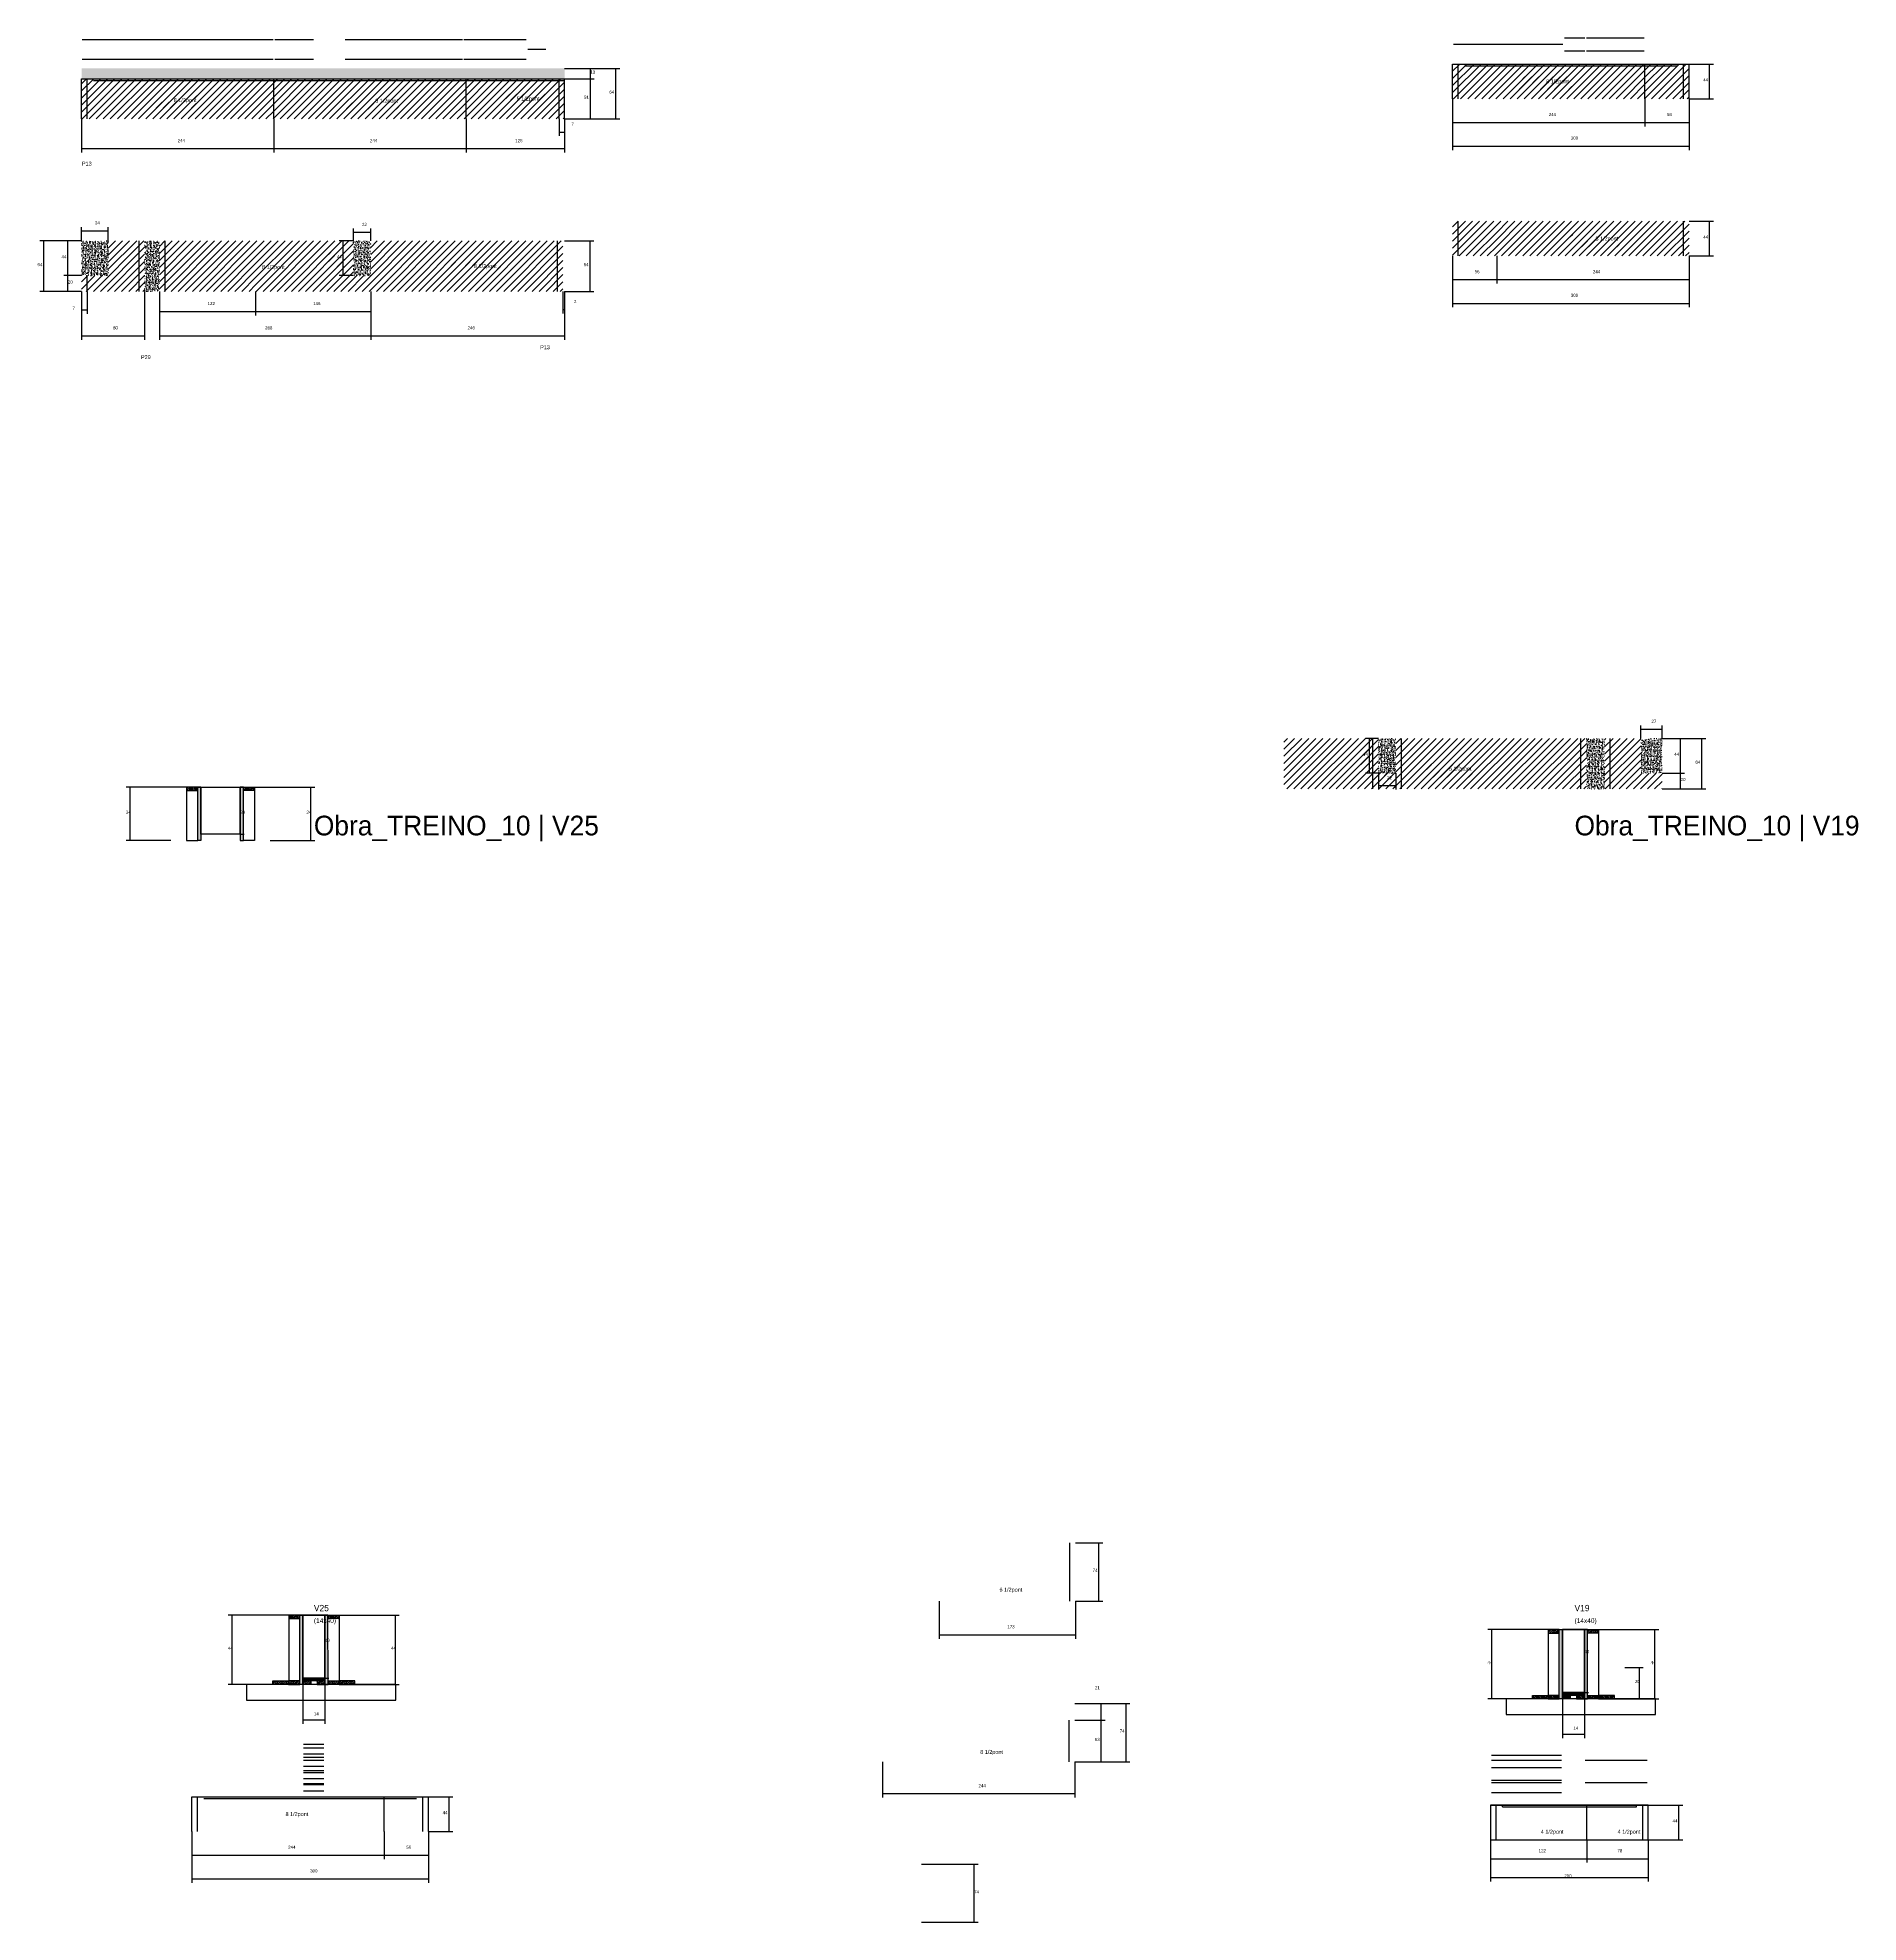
# Model space of a CAD drawing. Header units: metres. Extents: x -2848 to 22762, y -45195 to 1016.
# Drawn here: x 4449 to 6760, y -22390 to -19997 of the extents above; entities that cross this region are included whole.
import ezdxf

# ---------------------------------------------------------------- set-up
doc = ezdxf.new("R2010")
doc.units = ezdxf.units.M
for name, color, linetype in [('CONCRETO', 251, 'Continuous'), ('COTA', 4, 'Continuous'), ('Cota Seção (2x)', 4, 'Continuous'), ('Hachura', 253, 'Continuous'), ('LABEL_ID', 3, 'Continuous'), ('Madeira', 126, 'Continuous'), ('NOMENCLATURA', 7, 'Continuous'), ('Painéis', 200, 'Continuous'), ('SARR_2.2x7', 40, 'Continuous'), ('Texto Seção', 7, 'Continuous')]:
    doc.layers.add(name, color=color, linetype=linetype)

msp = doc.modelspace()

# ---------------------------------------------------------------- hatches: boundary and pattern name
at = {"layer": 'COTA'}
h = msp.add_hatch(dxfattribs=at)
h.set_pattern_fill('AR-CONC', scale=0.03)
h.paths.add_polyline_path([(4505.1, -20036.2), (4505.1, -20050.2), (4505.1, -20050.2), (5118.1, -20050.2), (5118.1, -20050.2), (5118.1, -20036.2), (5118.1, -20036.2), (4505.1, -20036.2)])
h = msp.add_hatch(dxfattribs=at)
h.set_pattern_fill('AR-CONC', scale=0.03)
h.paths.add_polyline_path([(4539.1, -20255.3), (4505.1, -20255.3), (4505.1, -20299.3), (4539.1, -20299.3)])
h = msp.add_hatch(dxfattribs=at)
h.set_pattern_fill('AR-CONC', scale=0.03)
h.paths.add_polyline_path([(4585.1, -20319.3), (4604.1, -20319.3), (4604.1, -20255.3), (4585.1, -20255.3)])
h = msp.add_hatch(dxfattribs=at)
h.set_pattern_fill('AR-CONC', scale=0.03)
h.paths.add_polyline_path([(4850.1, -20299.3), (4872.1, -20299.3), (4872.1, -20255.3), (4850.1, -20255.3)])
h = msp.add_hatch(dxfattribs=at)
h.set_pattern_fill('AR-CONC', scale=0.03)
h.paths.add_polyline_path([(6151.2, -20931), (6173.2, -20931), (6173.2, -20931), (6173.2, -20887), (6173.2, -20887), (6151.2, -20887), (6151.2, -20887), (6151.2, -20931)])
h = msp.add_hatch(dxfattribs=at)
h.set_pattern_fill('AR-CONC', scale=0.03)
h.paths.add_polyline_path([(6415.2, -20951), (6438.2, -20951), (6438.2, -20887), (6415.2, -20887)])
h = msp.add_hatch(dxfattribs=at)
h.set_pattern_fill('AR-CONC', scale=0.03)
h.paths.add_polyline_path([(6511.2, -20887), (6484.2, -20887), (6484.2, -20931), (6511.2, -20931)])
at = {"layer": 'Hachura'}
h = msp.add_hatch(dxfattribs=at)
h.set_pattern_fill('ANSI31', scale=2)
h.paths.add_polyline_path([(4749.1, -20049.4), (4505.1, -20049.4), (4505.1, -20100.2), (4749.1, -20100.2)])
h = msp.add_hatch(dxfattribs=at)
h.set_pattern_fill('ANSI31', scale=2)
h.paths.add_polyline_path([(4993.1, -20049.4), (4749.1, -20049.4), (4749.1, -20100.2), (4993.1, -20100.2)])
h = msp.add_hatch(dxfattribs=at)
h.set_pattern_fill('ANSI31', scale=2)
h.paths.add_polyline_path([(5118.1, -20049.4), (4993.1, -20049.4), (4993.1, -20100.2), (5118.1, -20100.2)])
h = msp.add_hatch(dxfattribs=at)
h.set_pattern_fill('ANSI31', scale=2)
h.paths.add_polyline_path([(6489.3, -20074.7), (6489.3, -20030.7), (6245.3, -20030.7), (6245.3, -20074.7)])
h = msp.add_hatch(dxfattribs=at)
h.set_pattern_fill('ANSI31', scale=2)
h.paths.add_polyline_path([(6327.7, -20063.1), (6395.3, -20063.1), (6395.3, -20063.1), (6400.8, -20047.1), (6400.8, -20047.1), (6333.2, -20047.1), (6333.2, -20047.1), (6327.7, -20063.1)])
h = msp.add_hatch(dxfattribs=at)
h.set_pattern_fill('ANSI31', scale=2)
h.paths.add_polyline_path([(6545.3, -20074.7), (6545.3, -20030.7), (6489.3, -20030.7), (6489.3, -20074.7)])
h = msp.add_hatch(dxfattribs=at)
h.set_pattern_fill('ANSI31', scale=2)
h.paths.add_polyline_path([(4585.7, -20086.9), (4653.3, -20086.9), (4653.3, -20086.9), (4658.8, -20071), (4658.8, -20071), (4591.2, -20071), (4591.2, -20071), (4585.7, -20086.9)])
h = msp.add_hatch(dxfattribs=at)
h.set_pattern_fill('ANSI31', scale=2)
h.paths.add_polyline_path([(4841.5, -20087.8), (4909.1, -20087.8), (4909.1, -20087.8), (4914.6, -20071.8), (4914.6, -20071.8), (4847, -20071.8), (4847, -20071.8), (4841.5, -20087.8)])
h = msp.add_hatch(dxfattribs=at)
h.set_pattern_fill('ANSI31', scale=2)
h.paths.add_polyline_path([(5021, -20085), (5088.6, -20085), (5088.6, -20085), (5094.1, -20069.1), (5094.1, -20069.1), (5026.5, -20069.1), (5026.5, -20069.1), (5021, -20085)])
h = msp.add_hatch(dxfattribs=at)
h.set_pattern_fill('ANSI31', scale=2)
h.paths.add_polyline_path([(6245.3, -20230.3), (6245.3, -20274.3), (6301.3, -20274.3), (6301.3, -20230.3)])
h = msp.add_hatch(dxfattribs=at)
h.set_pattern_fill('ANSI31', scale=2)
h.paths.add_polyline_path([(6545.3, -20274.3), (6545.3, -20230.3), (6301.3, -20230.3), (6301.3, -20274.3)])
h = msp.add_hatch(dxfattribs=at)
h.set_pattern_fill('ANSI31', scale=2)
h.paths.add_polyline_path([(4585.1, -20255.3), (4539.1, -20255.3), (4539.1, -20299.3), (4505.1, -20299.3), (4505.1, -20319.3), (4585.1, -20319.3)])
h = msp.add_hatch(dxfattribs=at)
h.set_pattern_fill('ANSI31', scale=2)
h.paths.add_polyline_path([(4726.1, -20255.3), (4604.1, -20255.3), (4604.1, -20319.3), (4726.1, -20319.3)])
h = msp.add_hatch(dxfattribs=at)
h.set_pattern_fill('ANSI31', scale=2)
h.paths.add_polyline_path([(4872.1, -20299.3), (4850.1, -20299.3), (4850.1, -20255.3), (4726.1, -20255.3), (4726.1, -20319.3), (4872.1, -20319.3)])
h = msp.add_hatch(dxfattribs=at)
h.set_pattern_fill('ANSI31', scale=2)
h.paths.add_polyline_path([(4839, -20288.1), (4839, -20265.9), (4839, -20265.9), (4818.4, -20265.9), (4818.4, -20265.9), (4818.4, -20288.1), (4818.4, -20288.1), (4839, -20288.1)])
h = msp.add_hatch(dxfattribs=at)
h.set_pattern_fill('ANSI31', scale=2)
h.paths.add_polyline_path([(5116.1, -20255.3), (4872.1, -20255.3), (4872.1, -20319.3), (5116.1, -20319.3)])
h = msp.add_hatch(dxfattribs=at)
h.set_pattern_fill('ANSI31', scale=2)
h.paths.add_polyline_path([(6390.2, -20262.7), (6457.9, -20262.7), (6457.9, -20262.7), (6463.4, -20246.7), (6463.4, -20246.7), (6395.7, -20246.7), (6395.7, -20246.7), (6390.2, -20262.7)])
h = msp.add_hatch(dxfattribs=at)
h.set_pattern_fill('ANSI31', scale=2)
h.paths.add_polyline_path([(4966.9, -20297.7), (5034.5, -20297.7), (5034.5, -20297.7), (5040, -20281.7), (5040, -20281.7), (4972.4, -20281.7), (4972.4, -20281.7), (4966.9, -20297.7)])
h = msp.add_hatch(dxfattribs=at)
h.set_pattern_fill('ANSI31', scale=2)
h.paths.add_polyline_path([(6173.2, -20951), (6173.2, -20931), (6151.2, -20931), (6151.2, -20887), (6031.2, -20887), (6031.2, -20951)])
h = msp.add_hatch(dxfattribs=at)
h.set_pattern_fill('ANSI31', scale=2)
h.paths.add_polyline_path([(6415.2, -20951), (6415.2, -20887), (6173.2, -20887), (6173.2, -20951)])
h = msp.add_hatch(dxfattribs=at)
h.set_pattern_fill('ANSI31', scale=2)
h.paths.add_polyline_path([(6484.2, -20887), (6438.2, -20887), (6438.2, -20951), (6511.2, -20951), (6511.2, -20931), (6484.2, -20931)])
h = msp.add_hatch(dxfattribs=at)
h.set_pattern_fill('ANSI31', scale=2)
h.paths.add_polyline_path([(6141.3, -20919.8), (6141.3, -20897.6), (6141.3, -20897.6), (6120.8, -20897.6), (6120.8, -20897.6), (6120.8, -20919.8), (6120.8, -20919.8), (6141.3, -20919.8)])
h = msp.add_hatch(dxfattribs=at)
h.set_pattern_fill('ANSI31', scale=2)
h.paths.add_polyline_path([(6152, -20948.7), (6173, -20948.7), (6173, -20948.7), (6173, -20928.1), (6173, -20928.1), (6152, -20928.1), (6152, -20928.1), (6152, -20948.7)])
h = msp.add_hatch(dxfattribs=at)
h.set_pattern_fill('ANSI31', scale=2)
h.paths.add_polyline_path([(6204.2, -20935.9), (6271.8, -20935.9), (6271.8, -20935.9), (6277.3, -20919.9), (6277.3, -20919.9), (6209.7, -20919.9), (6209.7, -20919.9), (6204.2, -20935.9)])
h = msp.add_hatch(dxfattribs=at)
h.set_pattern_fill('ANSI31', scale=0.5)
h.paths.add_polyline_path([(4652.5, -20953), (4652.5, -20948.6), (4652.5, -20948.6), (4638.5, -20948.6), (4638.5, -20948.6), (4638.5, -20953), (4638.5, -20953), (4652.5, -20953)])
h = msp.add_hatch(color=8, dxfattribs=at)
h.dxf.hatch_style = 1
h.paths.add_polyline_path([(4652.5, -20948.6), (4656.5, -20948.6), (4656.5, -20948.6), (4656.5, -21016.6), (4656.5, -21016.6), (4652.5, -21016.6), (4652.5, -21016.6), (4652.5, -20948.6)])
h = msp.add_hatch(color=8, dxfattribs=at)
h.dxf.hatch_style = 1
h.paths.add_polyline_path([(4710.5, -20948.6), (4706.5, -20948.6), (4706.5, -20948.6), (4706.5, -21016.6), (4706.5, -21016.6), (4710.5, -21016.6), (4710.5, -21016.6), (4710.5, -20948.6)])
h = msp.add_hatch(dxfattribs=at)
h.set_pattern_fill('ANSI31', scale=0.5)
h.paths.add_polyline_path([(4710.5, -20953), (4710.5, -20948.6), (4710.5, -20948.6), (4724.5, -20948.6), (4724.5, -20948.6), (4724.5, -20953), (4724.5, -20953), (4710.5, -20953)])
h = msp.add_hatch(dxfattribs=at)
h.set_pattern_fill('ANSI31', scale=0.5)
h.paths.add_polyline_path([(4782, -22004.4), (4782, -22000), (4782, -22000), (4768, -22000), (4768, -22000), (4768, -22004.4), (4768, -22004.4), (4782, -22004.4)])
h = msp.add_hatch(color=8, dxfattribs=at)
h.dxf.hatch_style = 1
h.paths.add_polyline_path([(4782, -22000), (4786, -22000), (4786, -22000), (4786, -22088), (4786, -22088), (4782, -22088), (4782, -22088), (4782, -22000)])
h = msp.add_hatch(color=8, dxfattribs=at)
h.dxf.hatch_style = 1
h.paths.add_polyline_path([(4817.9, -22000), (4813.9, -22000), (4813.9, -22000), (4814, -22088), (4814, -22088), (4818, -22088), (4818, -22088), (4817.9, -22000)])
h = msp.add_hatch(dxfattribs=at)
h.set_pattern_fill('ANSI31', scale=0.5)
h.paths.add_polyline_path([(4817.9, -22004.4), (4817.9, -22000), (4817.9, -22000), (4831.9, -22000), (4831.9, -22000), (4831.9, -22004.4), (4831.9, -22004.4), (4817.9, -22004.4)])
h = msp.add_hatch(dxfattribs=at)
h.set_pattern_fill('ANSI31', scale=0.5)
h.paths.add_polyline_path([(6380.6, -22022.7), (6380.6, -22018.3), (6380.6, -22018.3), (6366.6, -22018.3), (6366.6, -22018.3), (6366.6, -22022.7), (6366.6, -22022.7), (6380.6, -22022.7)])
h = msp.add_hatch(color=8, dxfattribs=at)
h.dxf.hatch_style = 1
h.paths.add_polyline_path([(6380.6, -22018.3), (6384.6, -22018.3), (6384.6, -22018.3), (6384.6, -22106.3), (6384.6, -22106.3), (6380.6, -22106.3), (6380.6, -22106.3), (6380.6, -22018.3)])
h = msp.add_hatch(color=8, dxfattribs=at)
h.dxf.hatch_style = 1
h.paths.add_polyline_path([(6416.6, -22018.3), (6412.6, -22018.3), (6412.6, -22018.3), (6412.6, -22106.3), (6412.6, -22106.3), (6416.6, -22106.3), (6416.6, -22106.3), (6416.6, -22018.3)])
h = msp.add_hatch(dxfattribs=at)
h.set_pattern_fill('ANSI31', scale=0.5)
h.paths.add_polyline_path([(6416.6, -22022.7), (6416.6, -22018.3), (6416.6, -22018.3), (6430.6, -22018.3), (6430.6, -22018.3), (6430.6, -22022.7), (6430.6, -22022.7), (6416.6, -22022.7)])
h = msp.add_hatch(dxfattribs=at)
h.set_pattern_fill('ANSI31', scale=0.5)
h.paths.add_polyline_path([(4748, -22088), (4748, -22083.6), (4748, -22083.6), (4768, -22083.6), (4768, -22083.6), (4768, -22088), (4768, -22088), (4748, -22088)])
h = msp.add_hatch(dxfattribs=at)
h.set_pattern_fill('ANSI31', scale=0.5)
h.paths.add_polyline_path([(4782, -22088), (4782, -22083.6), (4782, -22083.6), (4768, -22083.6), (4768, -22083.6), (4768, -22088), (4768, -22088), (4782, -22088)])
h = msp.add_hatch(color=8, dxfattribs=at)
h.dxf.hatch_style = 1
h.paths.add_polyline_path([(4786, -22083.6), (4786, -22080), (4786, -22080), (4814, -22080), (4814, -22080), (4814, -22083.6), (4814, -22083.6), (4786, -22083.6)])
h = msp.add_hatch(dxfattribs=at)
h.set_pattern_fill('ANSI31', scale=0.5)
h.paths.add_polyline_path([(4786, -22088), (4786, -22083.6), (4786, -22083.6), (4796, -22083.6), (4796, -22083.6), (4796, -22088), (4796, -22088), (4786, -22088)])
h = msp.add_hatch(dxfattribs=at)
h.set_pattern_fill('ANSI31', scale=0.5)
h.paths.add_polyline_path([(4814, -22088), (4814, -22083.6), (4814, -22083.6), (4804, -22083.6), (4804, -22083.6), (4804, -22088), (4804, -22088), (4814, -22088)])
h = msp.add_hatch(dxfattribs=at)
h.set_pattern_fill('ANSI31', scale=0.5)
h.paths.add_polyline_path([(4818, -22088), (4818, -22083.6), (4818, -22083.6), (4832, -22083.6), (4832, -22083.6), (4832, -22088), (4832, -22088), (4818, -22088)])
h = msp.add_hatch(dxfattribs=at)
h.set_pattern_fill('ANSI31', scale=0.5)
h.paths.add_polyline_path([(4852, -22088), (4852, -22083.6), (4852, -22083.6), (4832, -22083.6), (4832, -22083.6), (4832, -22088), (4832, -22088), (4852, -22088)])
h = msp.add_hatch(dxfattribs=at)
h.set_pattern_fill('ANSI31', scale=0.5)
h.paths.add_polyline_path([(6346.6, -22106.3), (6346.6, -22101.9), (6346.6, -22101.9), (6366.6, -22101.9), (6366.6, -22101.9), (6366.6, -22106.3), (6366.6, -22106.3), (6346.6, -22106.3)])
h = msp.add_hatch(dxfattribs=at)
h.set_pattern_fill('ANSI31', scale=0.5)
h.paths.add_polyline_path([(6380.6, -22106.3), (6380.6, -22101.9), (6380.6, -22101.9), (6366.6, -22101.9), (6366.6, -22101.9), (6366.6, -22106.3), (6366.6, -22106.3), (6380.6, -22106.3)])
h = msp.add_hatch(color=8, dxfattribs=at)
h.dxf.hatch_style = 1
h.paths.add_polyline_path([(6384.6, -22101.9), (6384.6, -22098.3), (6384.6, -22098.3), (6412.6, -22098.3), (6412.6, -22098.3), (6412.6, -22101.9), (6412.6, -22101.9), (6384.6, -22101.9)])
h = msp.add_hatch(dxfattribs=at)
h.set_pattern_fill('ANSI31', scale=0.5)
h.paths.add_polyline_path([(6384.6, -22106.3), (6384.6, -22101.9), (6384.6, -22101.9), (6394.6, -22101.9), (6394.6, -22101.9), (6394.6, -22106.3), (6394.6, -22106.3), (6384.6, -22106.3)])
h = msp.add_hatch(dxfattribs=at)
h.set_pattern_fill('ANSI31', scale=0.5)
h.paths.add_polyline_path([(6412.6, -22106.3), (6412.6, -22101.9), (6412.6, -22101.9), (6402.6, -22101.9), (6402.6, -22101.9), (6402.6, -22106.3), (6402.6, -22106.3), (6412.6, -22106.3)])
h = msp.add_hatch(dxfattribs=at)
h.set_pattern_fill('ANSI31', scale=0.5)
h.paths.add_polyline_path([(6416.6, -22106.3), (6416.6, -22101.9), (6416.6, -22101.9), (6430.6, -22101.9), (6430.6, -22101.9), (6430.6, -22106.3), (6430.6, -22106.3), (6416.6, -22106.3)])
h = msp.add_hatch(dxfattribs=at)
h.set_pattern_fill('ANSI31', scale=0.5)
h.paths.add_polyline_path([(6450.6, -22106.3), (6450.6, -22101.9), (6450.6, -22101.9), (6430.6, -22101.9), (6430.6, -22101.9), (6430.6, -22106.3), (6430.6, -22106.3), (6450.6, -22106.3)])

# ---------------------------------------------------------------- linework, layer by layer
at = {"layer": 'CONCRETO'}
for points in [[(4656.5, -20948.6), (4656.5, -20948.6), (4656.5, -20948.6), (4656.5, -20948.6), (4706.5, -20948.6), (4706.5, -20948.6), (4706.5, -20948.6), (4706.5, -21008.6), (4656.5, -21008.6), (4656.5, -20948.6)], [(4786, -22000), (4786, -22000), (4786, -22000), (4786, -22000), (4814, -22000), (4814, -22000), (4814, -22000), (4814, -22080), (4786, -22080), (4786, -22000)], [(4786, -22080), (4814, -22080), (4814, -22000), (4786, -22000)], [(6384.6, -22018.3), (6384.6, -22018.3), (6384.6, -22018.3), (6384.6, -22018.3), (6412.6, -22018.3), (6412.6, -22018.3), (6412.6, -22018.3), (6412.6, -22098.3), (6384.6, -22098.3), (6384.6, -22018.3)], [(6384.6, -22098.3), (6412.6, -22098.3), (6412.6, -22018.3), (6384.6, -22018.3)]]:
    msp.add_lwpolyline(points, close=True, dxfattribs=at)
at = {"layer": 'COTA'}
for p, q in [((5118.1, -20036.2), (5155.9, -20036.2)), ((5118.1, -20036.2), (5188.1, -20036.2)), ((5118.1, -20049.4), (5155.9, -20049.4)), ((5118.1, -20049.4), (5155.9, -20049.4)), ((5150.9, -20049.4), (5150.9, -20036.2)), ((5150.9, -20100.2), (5150.9, -20049.4)), ((5183.1, -20100.2), (5183.1, -20036.2)), ((6545.3, -20030.7), (6576.5, -20030.7)), ((6571.5, -20074.7), (6571.5, -20030.7)), ((6245.3, -20074.7), (6245.3, -20139.9)), ((6245.3, -20074.7), (6245.3, -20109.8)), ((6489.3, -20074.7), (6489.3, -20109.8)), ((6489.3, -20074.7), (6489.3, -20109.8)), ((6545.3, -20074.7), (6545.3, -20139.9)), ((6545.3, -20074.7), (6545.3, -20109.8)), ((6545.3, -20074.7), (6576.5, -20074.7)), ((4505.1, -20100.2), (4505.1, -20143)), ((4749.1, -20100.2), (4749.1, -20143)), ((4749.1, -20100.2), (4749.1, -20143)), ((4993.1, -20100.2), (4993.1, -20143)), ((4993.1, -20100.2), (4993.1, -20143)), ((5111.1, -20100.2), (5111.1, -20122)), ((5111.1, -20117), (5118.1, -20117)), ((5118.1, -20100.2), (5118.1, -20122)), ((5118.1, -20100.2), (5118.1, -20143)), ((5118.1, -20100.2), (5155.9, -20100.2)), ((5118.1, -20100.2), (5188.1, -20100.2)), ((6245.3, -20104.8), (6489.3, -20104.8)), ((6489.3, -20104.8), (6545.3, -20104.8)), ((4505.1, -20138), (4749.1, -20138)), ((4749.1, -20138), (4993.1, -20138)), ((4993.1, -20138), (5118.1, -20138)), ((6245.3, -20134.9), (6545.3, -20134.9)), ((4505.1, -20255.3), (4505.1, -20237.6)), ((4505.1, -20242.6), (4539.1, -20242.6)), ((4539.1, -20255.3), (4539.1, -20237.6)), ((4850.1, -20255.3), (4850.1, -20239.3)), ((4872.1, -20255.3), (4872.1, -20239.3)), ((6545.3, -20230.3), (6576.5, -20230.3)), ((6571.5, -20274.3), (6571.5, -20230.3)), ((4505.1, -20255.3), (4452.3, -20255.3)), ((4457.3, -20319.3), (4457.3, -20255.3)), ((4505.1, -20255.3), (4482.8, -20255.3)), ((4487.8, -20299.3), (4487.8, -20255.3)), ((4850.1, -20255.3), (4832.2, -20255.3)), ((4837.2, -20299.3), (4837.2, -20255.3)), ((4850.1, -20244.3), (4872.1, -20244.3)), ((5118.1, -20255.3), (5155.5, -20255.3)), ((5150.5, -20319.3), (5150.5, -20255.3)), ((6245.3, -20274.3), (6245.3, -20339.5)), ((6245.3, -20274.3), (6245.3, -20309.4)), ((6301.3, -20274.3), (6301.3, -20309.4)), ((6301.3, -20274.3), (6301.3, -20309.4)), ((6545.3, -20274.3), (6545.3, -20339.5)), ((6545.3, -20274.3), (6545.3, -20309.4)), ((6545.3, -20274.3), (6576.5, -20274.3)), ((4505.1, -20299.3), (4482.8, -20299.3)), ((4505.1, -20299.3), (4482.8, -20299.3)), ((4487.8, -20319.3), (4487.8, -20299.3)), ((4850.1, -20299.3), (4832.2, -20299.3)), ((6245.3, -20304.4), (6301.3, -20304.4)), ((6301.3, -20304.4), (6545.3, -20304.4)), ((4505.1, -20319.3), (4452.3, -20319.3)), ((4505.1, -20319.3), (4482.8, -20319.3)), ((4505.1, -20319.3), (4505.1, -20347.8)), ((4505.1, -20319.3), (4505.1, -20380.7)), ((4512.1, -20319.3), (4512.1, -20347.8)), ((4585.1, -20319.3), (4585.1, -20380.7)), ((4604.1, -20319.3), (4604.1, -20380.7)), ((4604.1, -20319.3), (4604.1, -20349.8)), ((4726.1, -20319.3), (4726.1, -20349.8)), ((4726.1, -20319.3), (4726.1, -20349.8)), ((4872.1, -20319.3), (4872.1, -20380.7)), ((4872.1, -20319.3), (4872.1, -20380.7)), ((4872.1, -20319.3), (4872.1, -20349.8)), ((5116.1, -20319.3), (5116.1, -20347.2)), ((5118.1, -20319.3), (5118.1, -20380.7)), ((5118.1, -20319.3), (5155.5, -20319.3)), ((5118.1, -20319.3), (5118.1, -20347.2)), ((6245.3, -20334.5), (6545.3, -20334.5)), ((4505.1, -20342.8), (4512.1, -20342.8)), ((4604.1, -20344.8), (4726.1, -20344.8)), ((4726.1, -20344.8), (4872.1, -20344.8)), ((5116.1, -20342.2), (5118.1, -20342.2)), ((4505.1, -20375.7), (4585.1, -20375.7)), ((4604.1, -20375.7), (4872.1, -20375.7)), ((4872.1, -20375.7), (5118.1, -20375.7)), ((6151.2, -20887), (6134.6, -20887)), ((6139.6, -20931), (6139.6, -20887)), ((6484.2, -20887), (6484.2, -20870.3)), ((6484.2, -20875.3), (6511.2, -20875.3)), ((6511.2, -20887), (6511.2, -20870.3)), ((6511.2, -20887), (6539.7, -20887)), ((6511.2, -20887), (6566.5, -20887)), ((6534.7, -20931), (6534.7, -20887)), ((6561.5, -20951), (6561.5, -20887)), ((6151.2, -20931), (6134.6, -20931)), ((6151.2, -20931), (6151.2, -20951.8)), ((6173.2, -20931), (6173.2, -20951.8)), ((6511.2, -20931), (6539.7, -20931)), ((6511.2, -20931), (6539.7, -20931)), ((6534.7, -20951), (6534.7, -20931)), ((4656.5, -20948.6), (4561.9, -20948.6)), ((4566.9, -21016.6), (4566.9, -20948.6)), ((4724.5, -20948.6), (4801, -20948.6)), ((4796, -21016.6), (4796, -20948.6)), ((6151.2, -20946.8), (6173.2, -20946.8)), ((6511.2, -20951), (6539.7, -20951)), ((6511.2, -20951), (6566.5, -20951)), ((4618.5, -21016.6), (4561.9, -21016.6)), ((4744.5, -21016.6), (4801, -21016.6)), ((5766.6, -21908.1), (5801.4, -21908.1)), ((5796.4, -21982.1), (5796.4, -21908.1)), ((5593.6, -21982.1), (5593.6, -22030)), ((5766.6, -21982.1), (5766.6, -22030)), ((5766.6, -21982.1), (5801.4, -21982.1)), ((4786, -22000), (4691.3, -22000)), ((4696.3, -22088), (4696.3, -22000)), ((4831.9, -22000), (4908.4, -22000)), ((4903.4, -22088), (4903.4, -22000)), ((5593.6, -22025), (5766.6, -22025)), ((6366.6, -22018.3), (6290, -22018.3)), ((6295, -22106.3), (6295, -22018.3)), ((6430.6, -22018.3), (6507.1, -22018.3)), ((6502.1, -22106.3), (6502.1, -22018.3)), ((4786, -22083.6), (4786, -22137.8)), ((4814, -22083.6), (4814, -22137.8)), ((6463.8, -22066.3), (6487.3, -22066.3)), ((6482.3, -22106.3), (6482.3, -22066.3)), ((4748, -22088), (4691.3, -22088)), ((4852, -22088), (4908.4, -22088)), ((6346.6, -22106.3), (6290, -22106.3)), ((6384.6, -22101.9), (6384.6, -22156)), ((6412.6, -22101.9), (6412.6, -22156)), ((6450.6, -22106.3), (6507.1, -22106.3)), ((6463.8, -22106.3), (6487.3, -22106.3)), ((4786, -22132.8), (4814, -22132.8)), ((5765.6, -22112.2), (5835.8, -22112.2)), ((5830.8, -22186.2), (5830.8, -22112.2)), ((5765.6, -22133.4), (5804.3, -22133.4)), ((5799.3, -22186.2), (5799.3, -22133.4)), ((6384.6, -22151), (6412.6, -22151)), ((5521.6, -22186.2), (5521.6, -22231.6)), ((5765.6, -22186.2), (5765.6, -22231.6)), ((5765.6, -22186.2), (5804.3, -22186.2)), ((5765.6, -22186.2), (5835.8, -22186.2)), ((5521.6, -22226.6), (5765.6, -22226.6)), ((4945.3, -22230.7), (4976.5, -22230.7)), ((4971.5, -22274.7), (4971.5, -22230.7)), ((4645.3, -22274.7), (4645.3, -22339.9)), ((4645.3, -22274.7), (4645.3, -22309.8)), ((4889.3, -22274.7), (4889.3, -22309.8)), ((4889.3, -22274.7), (4889.3, -22309.8)), ((4945.3, -22274.7), (4945.3, -22339.9)), ((4945.3, -22274.7), (4945.3, -22309.8)), ((4945.3, -22274.7), (4976.5, -22274.7)), ((4645.3, -22304.8), (4889.3, -22304.8)), ((4889.3, -22304.8), (4945.3, -22304.8)), ((4645.3, -22334.9), (4945.3, -22334.9))]:
    msp.add_line(p, q, dxfattribs=at)
at = {"layer": 'Cota Seção (2x)'}
for p, q in [((4706.5, -21008.6), (4706.5, -20948.6)), ((4706.5, -20948.6), (4711.5, -20948.6)), ((4706.5, -21008.6), (4711.5, -21008.6)), ((4813.9, -22000), (4819, -22000)), ((4814, -22080), (4814, -22000)), ((6412.6, -22098.3), (6412.6, -22018.3)), ((6412.6, -22018.3), (6417.6, -22018.3)), ((4814, -22080), (4819, -22080)), ((6412.6, -22098.3), (6417.6, -22098.3)), ((5765.6, -22112.2), (5804.3, -22112.2)), ((5799.3, -22133.4), (5799.3, -22112.2)), ((5765.6, -22133.4), (5804.3, -22133.4)), ((6493.5, -22241.2), (6537.5, -22241.2)), ((6532.5, -22285.2), (6532.5, -22241.2)), ((6293.5, -22285.2), (6293.5, -22338.1)), ((6293.5, -22285.2), (6293.5, -22314.2)), ((6415.5, -22285.2), (6415.5, -22314.2)), ((6415.5, -22285.2), (6415.5, -22314.2)), ((6493.5, -22285.2), (6493.5, -22338.1)), ((6493.5, -22285.2), (6537.5, -22285.2)), ((6493.5, -22285.2), (6493.5, -22314.2)), ((5571.3, -22316), (5643, -22316)), ((5638, -22390), (5638, -22316)), ((6293.5, -22309.2), (6415.5, -22309.2)), ((6415.5, -22309.2), (6493.5, -22309.2)), ((6293.5, -22333.1), (6493.5, -22333.1)), ((5571.3, -22390), (5643, -22390))]:
    msp.add_line(p, q, dxfattribs=at)
at = {"layer": 'Madeira'}
for points in [[(4652.5, -20953), (4652.5, -20948.6), (4638.5, -20948.6), (4638.5, -20953)], [(4652.5, -20948.6), (4638.5, -20948.6), (4638.5, -21016.6), (4652.5, -21016.6)], [(4710.5, -20953), (4710.5, -20948.6), (4724.5, -20948.6), (4724.5, -20953)], [(4710.5, -20948.6), (4724.5, -20948.6), (4724.5, -21016.6), (4710.5, -21016.6)], [(4782, -22004.4), (4782, -22000), (4768, -22000), (4768, -22004.4)], [(4782, -22000), (4768, -22000), (4768, -22088), (4782, -22088)], [(4817.9, -22004.4), (4817.9, -22000), (4831.9, -22000), (4831.9, -22004.4)], [(4817.9, -22000), (4831.9, -22000), (4832, -22088), (4818, -22088)], [(6380.6, -22022.7), (6380.6, -22018.3), (6366.6, -22018.3), (6366.6, -22022.7)], [(6380.6, -22018.3), (6366.6, -22018.3), (6366.6, -22106.3), (6380.6, -22106.3)], [(6416.6, -22022.7), (6416.6, -22018.3), (6430.6, -22018.3), (6430.6, -22022.7)], [(6416.6, -22018.3), (6430.6, -22018.3), (6430.6, -22106.3), (6416.6, -22106.3)], [(4748, -22088), (4748, -22083.6), (4768, -22083.6), (4768, -22088)], [(4782, -22088), (4782, -22083.6), (4768, -22083.6), (4768, -22088)], [(4786, -22088), (4786, -22083.6), (4796, -22083.6), (4796, -22088)], [(4814, -22088), (4814, -22083.6), (4804, -22083.6), (4804, -22088)], [(4818, -22088), (4818, -22083.6), (4832, -22083.6), (4832, -22088)], [(4852, -22088), (4852, -22083.6), (4832, -22083.6), (4832, -22088)], [(4714.5, -22108), (4904.1, -22108), (4904.1, -22088), (4714.5, -22088)], [(6313.2, -22126.3), (6502.8, -22126.3), (6502.8, -22106.3), (6313.2, -22106.3)], [(6346.6, -22106.3), (6346.6, -22101.9), (6366.6, -22101.9), (6366.6, -22106.3)], [(6380.6, -22106.3), (6380.6, -22101.9), (6366.6, -22101.9), (6366.6, -22106.3)], [(6384.6, -22106.3), (6384.6, -22101.9), (6394.6, -22101.9), (6394.6, -22106.3)], [(6412.6, -22106.3), (6412.6, -22101.9), (6402.6, -22101.9), (6402.6, -22106.3)], [(6416.6, -22106.3), (6416.6, -22101.9), (6430.6, -22101.9), (6430.6, -22106.3)], [(6450.6, -22106.3), (6450.6, -22101.9), (6430.6, -22101.9), (6430.6, -22106.3)]]:
    msp.add_lwpolyline(points, close=True, dxfattribs=at)
at = {"layer": 'Painéis'}
for p, q in [((4505.1, -20049.4), (5118.1, -20049.4)), ((4505.1, -20100.2), (4505.1, -20049.4)), ((4749.1, -20100.2), (4749.1, -20049.4)), ((4993.1, -20100.2), (4993.1, -20049.4)), ((5118.1, -20100.2), (5118.1, -20049.4)), ((6245.3, -20030.7), (6545.3, -20030.7)), ((6245.3, -20074.7), (6245.3, -20030.7)), ((6489.3, -20074.7), (6489.3, -20030.7)), ((6545.3, -20074.7), (6545.3, -20030.7)), ((4786, -22088), (4786, -22000)), ((4814, -22088), (4814, -22000)), ((6384.6, -22106.3), (6384.6, -22018.3)), ((6412.6, -22106.3), (6412.6, -22018.3)), ((4786, -22080), (4814, -22080)), ((4786, -22083.6), (4786, -22080)), ((4814, -22083.6), (4814, -22080)), ((6384.6, -22098.3), (6412.6, -22098.3)), ((6384.6, -22101.9), (6384.6, -22098.3)), ((6412.6, -22101.9), (6412.6, -22098.3)), ((4645.3, -22230.7), (4945.3, -22230.7)), ((4645.3, -22274.7), (4645.3, -22230.7)), ((4889.3, -22274.7), (4889.3, -22230.7)), ((4945.3, -22274.7), (4945.3, -22230.7)), ((6293.5, -22241.2), (6493.5, -22241.2)), ((6415.5, -22285.2), (6415.5, -22241.2)), ((6493.5, -22285.2), (6493.5, -22241.2))]:
    msp.add_line(p, q, dxfattribs=at)
for points in [[(4652.5, -20948.6), (4656.5, -20948.6), (4656.5, -21016.6), (4652.5, -21016.6)], [(4710.5, -20948.6), (4706.5, -20948.6), (4706.5, -21016.6), (4710.5, -21016.6)], [(4782, -22000), (4786, -22000), (4786, -22088), (4782, -22088)], [(4817.9, -22000), (4813.9, -22000), (4814, -22088), (4818, -22088)], [(6380.6, -22018.3), (6384.6, -22018.3), (6384.6, -22106.3), (6380.6, -22106.3)], [(6416.6, -22018.3), (6412.6, -22018.3), (6412.6, -22106.3), (6416.6, -22106.3)], [(4786, -22083.6), (4786, -22080), (4814, -22080), (4814, -22083.6)], [(6384.6, -22101.9), (6384.6, -22098.3), (6412.6, -22098.3), (6412.6, -22101.9)], [(6293.5, -22285.2), (6493.5, -22285.2), (6493.5, -22241.2), (6293.5, -22241.2)]]:
    msp.add_lwpolyline(points, close=True, dxfattribs=at)
at = {"layer": 'SARR_2.2x7'}
for p, q in [((4506.1, -19999.31), (4748.5, -19999.31)), ((4750.5, -19999.31), (4799.5, -19999.31)), ((4839.5, -19999.31), (4988.5, -19999.31)), ((4990.5, -19999.31), (5069.5, -19999.31)), ((6387.2, -19997.21), (6413.2, -19997.21)), ((6415.2, -19997.21), (6488.2, -19997.21)), ((4506.1, -20024.36), (4748.5, -20024.36)), ((4750.5, -20024.36), (4799.5, -20024.36)), ((4839.5, -20024.36), (4988.5, -20024.36)), ((4990.5, -20024.36), (5069.5, -20024.36)), ((5071.5, -20011.83), (5094.5, -20011.83)), ((6246.3, -20005.58), (6385.2, -20005.58)), ((6387.2, -20013.96), (6413.2, -20013.96)), ((6415.2, -20013.96), (6488.2, -20013.96)), ((4512.1, -20100.2), (4512.1, -20049.4)), ((5111.1, -20100.2), (5111.1, -20049.4)), ((6252.3, -20074.7), (6252.3, -20030.7)), ((6260.3, -20032.9), (6489.3, -20032.9)), ((6489.3, -20032.9), (6530.3, -20032.9)), ((6538.3, -20074.7), (6538.3, -20030.7)), ((4520.1, -20051.6), (4749.1, -20051.6)), ((4749.1, -20051.6), (4993.1, -20051.6)), ((4993.1, -20051.6), (5118.1, -20051.6)), ((6252.3, -20274.3), (6252.3, -20230.3)), ((6538.3, -20274.3), (6538.3, -20230.3)), ((4578.1, -20319.3), (4578.1, -20255.3)), ((4611.1, -20319.3), (4611.1, -20255.3)), ((5109.1, -20319.3), (5109.1, -20255.3)), ((4512.1, -20319.3), (4512.1, -20299.3)), ((6144.2, -20951), (6144.2, -20887)), ((6180.2, -20951), (6180.2, -20887)), ((6408.2, -20951), (6408.2, -20887)), ((6445.2, -20951), (6445.2, -20887)), ((5759.6, -21982.1), (5759.6, -21908.1)), ((5758.6, -22186.2), (5758.6, -22133.4)), ((4786.7, -22163.72), (4812.7, -22163.72)), ((4786.7, -22168.48), (4812.7, -22168.48)), ((4786.7, -22176.26), (4812.7, -22176.26)), ((4786.7, -22180.47), (4812.7, -22180.47)), ((6294.5, -22177.69), (6383.3, -22177.69)), ((4786.7, -22184.03), (4812.7, -22184.03)), ((4786.7, -22191.81), (4812.7, -22191.81)), ((4786.7, -22197.21), (4812.7, -22197.21)), ((4786.7, -22199.59), (4812.7, -22199.59)), ((6294.5, -22184.04), (6383.3, -22184.04)), ((6294.5, -22193.57), (6383.3, -22193.57)), ((6413.3, -22184.04), (6492.3, -22184.04)), ((4786.7, -22207.37), (4812.7, -22207.37)), ((4786.7, -22213.96), (4812.7, -22213.96)), ((4786.7, -22215.14), (4812.7, -22215.14)), ((4786.7, -22222.92), (4812.7, -22222.92)), ((6294.5, -22209.44), (6383.3, -22209.44)), ((6294.5, -22212.62), (6383.3, -22212.62)), ((6294.5, -22225.32), (6383.3, -22225.32)), ((6413.3, -22212.62), (6492.3, -22212.62)), ((4652.3, -22274.7), (4652.3, -22230.7)), ((4660.3, -22232.9), (4889.3, -22232.9)), ((4889.3, -22232.9), (4930.3, -22232.9)), ((4938.3, -22274.7), (4938.3, -22230.7)), ((6300.5, -22285.2), (6300.5, -22241.2)), ((6308.5, -22243.4), (6308.5, -22241.2)), ((6308.5, -22243.4), (6415.5, -22243.4)), ((6415.5, -22243.4), (6478.5, -22243.4)), ((6478.5, -22243.4), (6478.5, -22241.2)), ((6486.5, -22285.2), (6486.5, -22241.2))]:
    msp.add_line(p, q, dxfattribs=at)

# ---------------------------------------------------------------- texts
at = {"layer": 'COTA'}
for s, p in [('13', (5150.9, -20042.8)), ('44', (6563.4, -20052.7)), ('51', (5142.8, -20074.8)), ('64', (5175, -20068.2)), ('244', (6367.3, -20096.7)), ('56', (6517.3, -20096.7)), ('7', (5126.9, -20108.9)), ('300', (6395.3, -20126.7)), ('244', (4627.1, -20129.9)), ('244', (4871.1, -20129.9)), ('125', (5055.6, -20129.9)), ('34', (4522.1, -20234.3)), ('22', (4861.1, -20236.3)), ('44', (6563.4, -20252.3)), ('64', (4449.2, -20287.3)), ('44', (4479.7, -20277.3)), ('44', (4829.1, -20277.3)), ('64', (5142.4, -20287.3)), ('20', (4487.8, -20309.3)), ('56', (6273.3, -20296.3)), ('244', (6423.3, -20296.3)), ('122', (4665.1, -20336.8)), ('146', (4799.1, -20336.7)), ('2', (5130.1, -20334.2)), ('300', (6395.3, -20326.3)), ('7', (4493.6, -20342.8)), ('80', (4545.1, -20367.6)), ('268', (4738.1, -20367.6)), ('246', (4995.1, -20367.6)), ('27', (6497.7, -20867.2)), ('44', (6131.5, -20909)), ('44', (6526.6, -20909)), ('22', (6162.2, -20938.8)), ('64', (6553.4, -20919)), ('20', (6534.7, -20941)), ('34', (4561.4, -20982.6)), ('34', (4790.5, -20982.6)), ('74', (5788.4, -21945.1)), ('173', (5680.1, -22016.7)), ('44', (4690.8, -22044)), ('44', (4897.9, -22044)), ('44', (6289.5, -22062.3)), ('44', (6496.6, -22062.3)), ('20', (6476.8, -22086.3)), ('14', (4800, -22127.3)), ('53', (5791.2, -22159.8)), ('74', (5822.8, -22149.2)), ('14', (6398.6, -22145.5)), ('244', (5643.6, -22218.5)), ('44', (4963.4, -22252.7)), ('244', (4767.3, -22296.7)), ('56', (4917.3, -22296.7)), ('300', (4795.3, -22326.7))]:
    msp.add_text(s, height=4, dxfattribs=at).set_placement(p)
at = {"layer": 'Cota Seção (2x)'}
for s, p in [('30', (4706.5, -20982.6)), ('40', (4814, -22034)), ('40', (6412.6, -22048.3)), ('21', (5791.3, -22094.3)), ('44', (6524.4, -22263.2)), ('122', (6354.5, -22301.1)), ('78', (6454.5, -22301.1)), ('200', (6387, -22333.1)), ('74', (5638, -22353.3))]:
    msp.add_text(s, height=4, dxfattribs=at).set_placement(p)
at = {"layer": 'LABEL_ID'}
for s, p in [('Obra_TREINO_10 | V25', (4800, -21010)), ('Obra_TREINO_10 | V19', (6400, -21010))]:
    msp.add_text(s, height=25, dxfattribs=at).set_placement(p)
at = {"layer": 'NOMENCLATURA'}
for s, p in [('8 1/2pont', (6364, -20055.1)), ('8 1/2pont', (4622.1, -20079)), ('8 1/2pont', (4877.9, -20079.8)), ('5 1/2pont', (5057.4, -20077)), ('P13', (4505.7, -20159.6)), ('8 1/2pont', (6426.6, -20254.7)), ('8 1/2pont', (4734.2, -20290.9)), ('8 1/2pont', (5003.3, -20289.7)), ('P29', (4580.6, -20405.3)), ('P13', (5087.2, -20392.7)), ('5 1/2pont', (6240.5, -20927.9)), ('6 1/2pont', (5670.2, -21970.2)), ('8 1/2pont', (5645.7, -22176.2)), ('8 1/2pont', (4764, -22255.1)), ('4 1/2pont', (6357.2, -22277.5)), ('4 1/2pont', (6454.7, -22277.5))]:
    msp.add_text(s, height=5, dxfattribs=at).set_placement(p)
at = {"layer": 'Texto Seção'}
for s, height, p in [('V25', 8, (4800, -21995)), ('V19', 8, (6400, -21995)), ('(14x40)', 6, (4800, -22010)), ('(14x40)', 6, (6400, -22010))]:
    msp.add_text(s, height=height, dxfattribs=at).set_placement(p)

doc.saveas('drawing.dxf')
